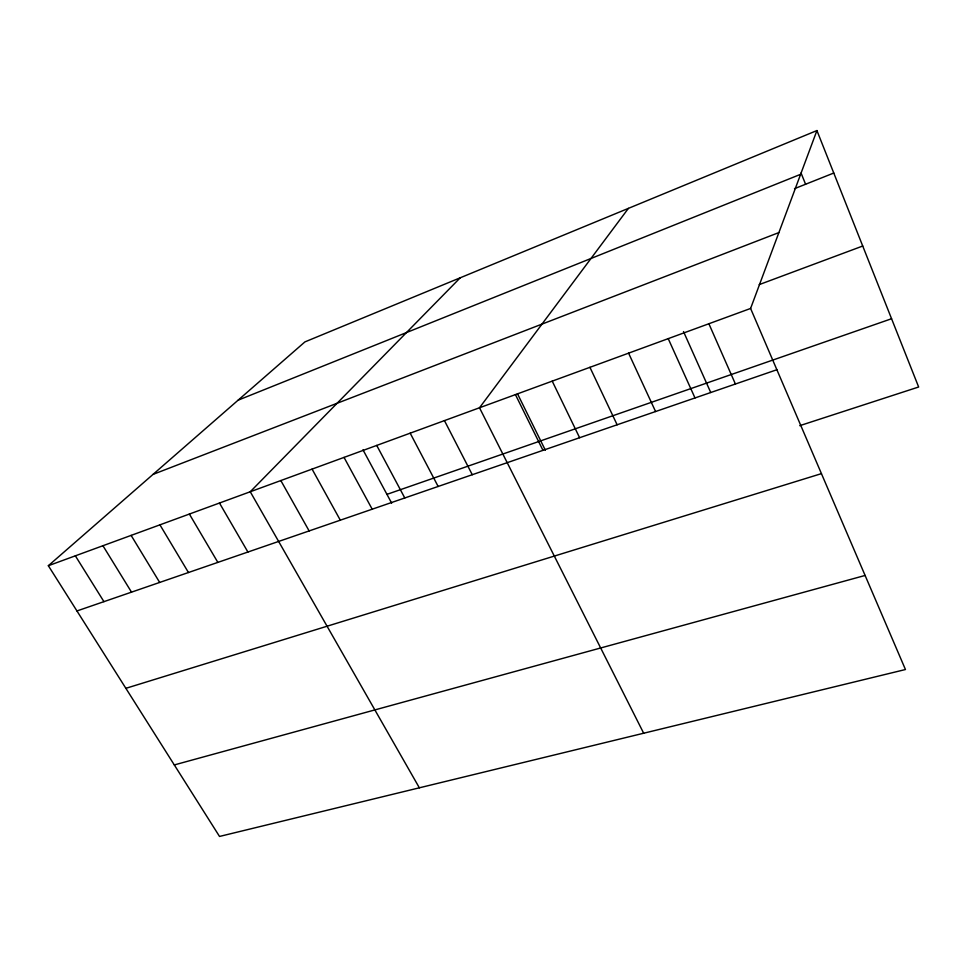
<?xml version="1.0" encoding="UTF-8"?>
<svg xmlns="http://www.w3.org/2000/svg" width="967" height="967" viewBox="0 0 967 967"><rect width="100%" height="100%" fill="white"/><g stroke="black" fill="none" stroke-linecap="round" stroke-linejoin="round"><path stroke-width="1.45" d="M750.597 308.461L816.922 130.557L304.931 341.895L48.35 565.719L219.521 836.443L905.45 669.527L750.597 308.461L48.35 565.719M628.417 208.364L479.511 407.772L643.671 733.228M460.244 277.783L250.26 491.756L419.364 787.815M238.148 400.157L800.603 174.314M794.499 188.662L833.772 173.033M153.052 474.386L778.882 232.576M759.216 284.612L862.721 246.029M386.945 494.367L891.574 318.735M76.949 610.951L776.876 369.732M799.757 425.673L918.65 387.005L816.922 130.557M125.867 688.323L821.442 473.637M174.302 764.933L865.102 575.45M75.353 555.832L103.94 601.655M102.937 545.726L131.512 592.142M131.125 535.392L159.676 582.436M159.93 524.839L188.456 572.524M189.375 514.057L217.853 562.395M219.473 503.033L247.915 552.036M280.829 480.551L309.138 530.931M312.075 469.104L340.311 520.186M344.034 457.403L372.186 509.198M362.988 449.812L391.659 503.13M376.731 445.424L404.786 497.969M410.189 433.168L438.148 486.474M444.445 420.609L472.271 474.712M515.435 394.609L542.971 450.344M517.418 393.617L545.34 450.187M552.23 381.131L579.608 437.713M589.93 367.315L617.127 424.779M628.586 353.16L655.578 411.531M668.221 338.631L694.995 397.945M683.512 331.584L710.745 392.505M708.884 323.74L735.416 384.02M801.063 173.045L805.584 184.25"/></g></svg>
